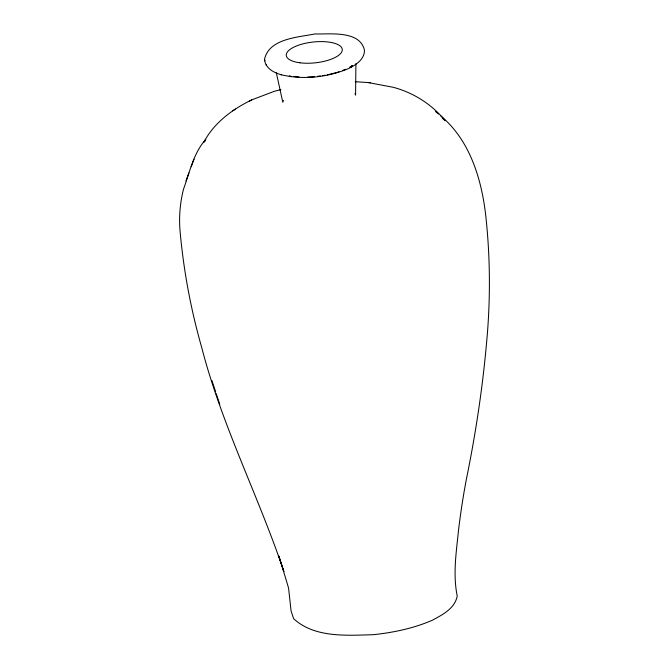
<?xml version="1.0" encoding="UTF-8"?>
<svg xmlns="http://www.w3.org/2000/svg" width="669" height="669" viewBox="0 0 669 669"><rect width="100%" height="100%" fill="white"/><g stroke="black" fill="none" stroke-linecap="round" stroke-linejoin="round"><path stroke-width="1" d="M355.908 63.63L355.582 95.098L355.022 93.384M205.801 139.403C193.5 152.992 189.653 172.251 183.549 189.076C180.053 202.732 178.857 216.957 180.053 231.006C183.582 270.527 190.891 309.697 201.804 347.847C221.757 425.116 258.577 496.247 283.882 571.585L278.797 556.014L281.273 563.549M283.48 100.434L282.803 102.265L276.322 72.762M191.209 166.79L194.035 159.197M185.965 180.939L188.934 172.962M205.291 140.816L203.869 142.204C213.863 122.929 232.494 109.189 251.703 99.907L274.315 91.293L280.955 89.613M352.371 65.621L350.288 67.636L352.438 65.913M349.828 67.076L352.254 65.687M249.336 101.253L251.703 99.907M232.578 110.811L235.547 109.122M337.159 72.444L339.041 71.742M342.821 70.329L345.647 69.275M327.216 74.869L336.164 72.687M317.449 76.325L320.376 75.923M322.324 75.647L325.251 75.246M307.723 77.002L314.53 76.726M368.36 82.588L393.288 87.305C413.643 92.748 431.957 104.431 445.278 120.721L442.251 118.162M294.009 76.592L298.934 76.927M280.888 74.694C303.007 79.987 326.79 77.479 347.771 68.915C355.256 65.403 364.496 59.7 364.488 50.309C360.031 30.13 329.942 34.378 314.865 33.952C298.249 37.305 269.038 38.534 264.564 59.198C264.924 68.163 273.989 72.779 281.498 74.819M355.272 81.71L370.567 82.73M289.267 75.906L291.115 76.274M290.664 76.659L291.107 76.751M435.536 111.514L438.596 114.098M440.879 116.03C469.671 140.055 481.421 178.615 485.635 214.649C490.444 257.824 490.586 301.485 486.388 344.719C482.29 390.119 475.375 435.235 466.251 479.882C463.073 496.716 460.481 513.658 458.474 530.668C456.266 552.402 452.813 574.328 457.22 596.046C454.811 608.623 442.418 614.794 432.174 620.314C413.442 628.4 393.364 632.581 373.135 634.705C346.684 635.416 314.53 638.025 293.616 618.674L291.048 610.83L288.573 588.068L281.164 563.306M211.939 380.628L215.635 391.766M216.171 393.523L219.792 404.436M264.673 60.026L264.941 60.829M266.22 64.742L266.479 65.529M299.98 62.794A28.148 10.453 -6.2 0 0 342.277 49.924A28.148 10.453 -6.2 0 0 300.565 44.539A28.148 10.453 -6.2 0 0 299.98 62.794"/></g></svg>
